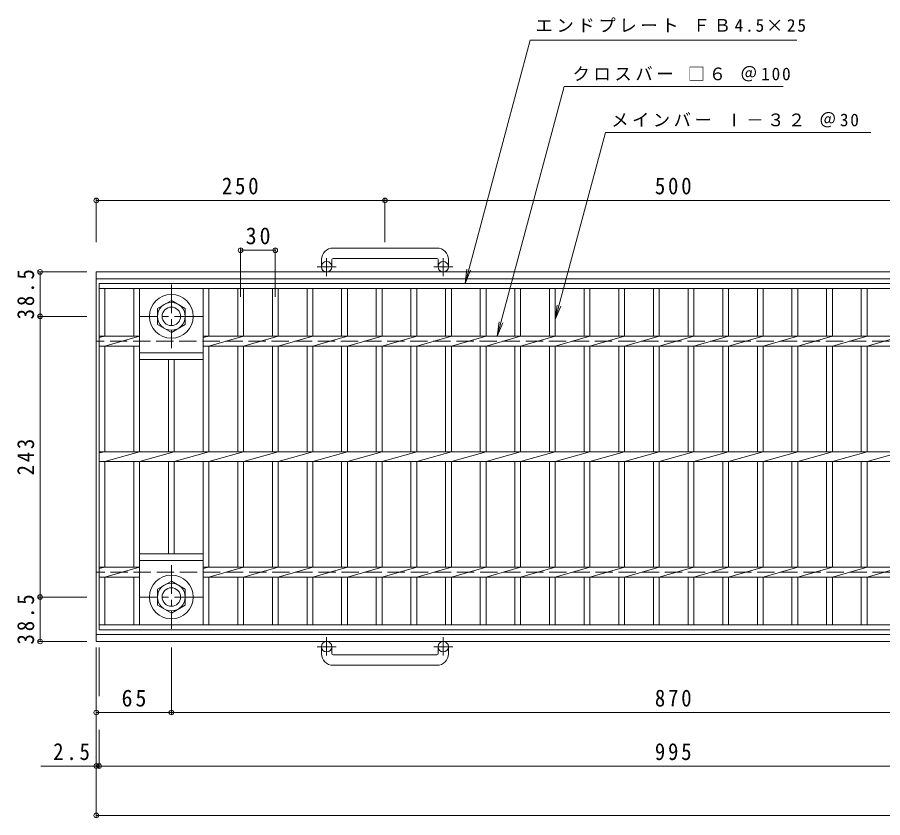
# Model space of a CAD drawing. Units: millimetres at full size, sheet at 1:5. Extents: x -910 to 919, y -686 to 546.
# Drawn here: x -910 to -160, y -147 to 546 of the extents above; entities that cross this region are included whole.
import ezdxf

# ---------------------------------------------------------------- set-up
doc = ezdxf.new("R2010")
doc.units = ezdxf.units.MM
doc.header["$LTSCALE"] = 5
doc.header["$PDMODE"] = 32
doc.header["$PDSIZE"] = 4
doc.linetypes.add('CHAIN1', pattern=[8, 5, -1, 1, -1])
doc.linetypes.add('DASHED3', pattern=[4, 3, -1])
for name, color, linetype, lineweight in [('0-1_躯体', 2, 'Continuous', 9), ('0-2_仕上', 3, 'Continuous', 9), ('0-4_その他', 7, 'Continuous', 9), ('0-5_寸法', 7, 'Continuous', 9)]:
    doc.layers.add(name, color=color, linetype=linetype, lineweight=lineweight)
doc.styles.add('ＭＳ ゴシック', font='')
doc.styles.get('ＭＳ ゴシック').set_extended_font_data('MS Gothic')

msp = doc.modelspace()

# ---------------------------------------------------------------- linework, layer by layer
at = {"layer": '0-1_躯体'}
for p, q in [((-546.526, 346.055), (-636.526, 346.055)), ((-646.526, 336.056), (-646.526, 329.955)), ((-637.526, 336.056), (-637.526, 329.955)), ((-636.526, 337.055), (-546.526, 337.055)), ((-545.526, 336.056), (-545.526, 329.955)), ((-536.526, 336.056), (-536.526, 329.955)), ((-841.526, 5.455), (-841.526, 325.455)), ((285.803, 325.455), (-841.526, 325.455)), ((283.757, 319.455), (-841.526, 319.455)), ((267.394, 11.455), (-841.526, 11.455)), ((265.349, 5.455), (-841.526, 5.455)), ((-646.526, -5.146), (-646.526, 0.955)), ((-637.526, -5.146), (-637.526, 0.955)), ((-545.526, -5.146), (-545.526, 0.955)), ((-536.526, -5.146), (-536.526, 0.955)), ((-636.526, -6.146), (-546.526, -6.146)), ((-546.526, -15.146), (-636.526, -15.146))]:
    msp.add_line(p, q, dxfattribs=at)
at = {"layer": '0-1_躯体', "linetype": 'CHAIN1'}
for p, q in [((-642.026, 321.847), (-642.026, 337.445)), ((-541.026, 321.847), (-541.026, 337.445)), ((-633.863, 329.955), (-650.27, 329.955)), ((-532.863, 329.955), (-549.27, 329.955)), ((-776.526, 314.592), (-776.526, 259.318)), ((-748.89, 286.955), (-804.163, 286.955)), ((-776.526, 71.592), (-776.526, 16.318)), ((-748.89, 43.955), (-804.163, 43.955)), ((-642.026, 9.062), (-642.026, -6.535)), ((-541.026, 9.062), (-541.026, -6.535)), ((-633.863, 0.955), (-650.27, 0.955)), ((-532.863, 0.955), (-549.27, 0.955))]:
    msp.add_line(p, q, dxfattribs=at)
at = {"layer": '0-1_躯体', "linetype": 'DASHED3'}
for p, q in [((265.348, 265.455), (-841.526, 265.455)), ((285.803, 65.455), (-841.526, 65.455))]:
    msp.add_line(p, q, dxfattribs=at)
at = {"layer": '0-1_躯体'}
for points in [[(-788.527, 293.883), (-788.527, 280.027), (-776.526, 273.098), (-764.527, 280.027), (-764.527, 293.883), (-776.526, 300.811)], [(-788.527, 37.027), (-788.527, 50.883), (-776.526, 57.812), (-764.527, 50.883), (-764.527, 37.027), (-776.526, 30.098)]]:
    msp.add_lwpolyline(points, close=True, dxfattribs=at)
for centre, radius in [((-642.026, 329.955), 4.5), ((-541.026, 329.955), 4.5), ((-776.526, 286.955), 19), ((-776.526, 286.955), 12), ((-776.526, 286.955), 8), ((-776.526, 43.955), 19), ((-776.526, 43.955), 12), ((-776.526, 43.955), 8), ((-642.026, 0.955), 4.5), ((-541.026, 0.955), 4.5)]:
    msp.add_circle(centre, radius, dxfattribs=at)
for centre, radius, start, end in [((-636.526, 336.056), 10, 90, 180), ((-546.526, 336.056), 10, 0, 90), ((-636.526, 336.056), 1, 90, 180), ((-546.526, 336.056), 1, 0, 90), ((-636.526, -5.146), 10, 180, 270), ((-636.526, -5.146), 1, 180, 270), ((-546.526, -5.146), 10, 270, 0), ((-546.526, -5.146), 1, 270, 0)]:
    msp.add_arc(centre, radius, start, end, dxfattribs=at)
at = {"layer": '0-2_仕上'}
for p, q in [((-839.026, 315.455), (155.974, 315.455)), ((-839.026, 15.455), (-839.026, 315.455)), ((-839.026, 310.955), (155.974, 310.955)), ((-834.026, 269.695), (-834.026, 310.955)), ((-809.026, 310.955), (-809.026, 269.695)), ((-804.026, 310.955), (-804.026, 169.695)), ((-749.026, 310.955), (-749.026, 169.695)), ((-744.026, 310.955), (-744.026, 269.695)), ((-719.026, 310.955), (-719.026, 269.695)), ((-714.026, 310.955), (-714.026, 269.695)), ((-689.026, 310.955), (-689.026, 269.695)), ((-684.026, 310.955), (-684.026, 269.695)), ((-659.025, 310.955), (-659.025, 269.695)), ((-654.026, 310.955), (-654.026, 269.695)), ((-629.026, 310.955), (-629.026, 269.695)), ((-624.026, 310.955), (-624.026, 269.695)), ((-599.026, 310.955), (-599.026, 269.695)), ((-594.026, 310.955), (-594.026, 269.695)), ((-569.026, 310.955), (-569.026, 269.695)), ((-564.026, 310.955), (-564.026, 269.695)), ((-539.026, 310.955), (-539.026, 269.695)), ((-534.026, 310.955), (-534.026, 269.695)), ((-509.026, 310.955), (-509.026, 269.695)), ((-504.026, 310.955), (-504.026, 269.695)), ((-479.026, 310.955), (-479.026, 269.695)), ((-474.026, 310.955), (-474.026, 269.695)), ((-449.026, 310.955), (-449.026, 269.695)), ((-444.026, 310.955), (-444.026, 269.695)), ((-419.026, 310.955), (-419.026, 269.695)), ((-414.026, 310.955), (-414.026, 269.695)), ((-389.026, 310.955), (-389.026, 269.695)), ((-384.026, 310.955), (-384.026, 269.695)), ((-359.026, 310.955), (-359.026, 269.695)), ((-354.026, 310.955), (-354.026, 269.695)), ((-329.026, 310.955), (-329.026, 269.695)), ((-324.026, 310.955), (-324.026, 269.695)), ((-299.026, 310.955), (-299.026, 269.695)), ((-294.026, 310.955), (-294.026, 269.695)), ((-269.026, 310.955), (-269.026, 269.695)), ((-264.026, 310.955), (-264.026, 269.695)), ((-239.026, 310.955), (-239.026, 269.695)), ((-234.026, 310.955), (-234.026, 269.695)), ((-209.026, 310.955), (-209.026, 269.695)), ((-204.026, 310.955), (-204.026, 269.695)), ((-179.026, 310.955), (-179.026, 269.695)), ((-174.026, 310.955), (-174.026, 269.695)), ((-834.026, 269.695), (-839.026, 268.695)), ((-839.026, 269.695), (-804.026, 269.695)), ((-804.026, 269.695), (-834.026, 261.215)), ((-744.026, 269.695), (-749.026, 268.695)), ((-749.026, 269.695), (65.974, 269.695)), ((-714.026, 269.695), (-744.026, 261.215)), ((-684.026, 269.695), (-714.026, 261.215)), ((-654.026, 269.695), (-684.026, 261.215)), ((-624.026, 269.695), (-654.026, 261.215)), ((-594.026, 269.695), (-624.026, 261.215)), ((-564.026, 269.695), (-594.026, 261.215)), ((-534.026, 269.695), (-564.026, 261.215)), ((-504.026, 269.695), (-534.026, 261.215)), ((-474.026, 269.695), (-504.026, 261.215)), ((-444.026, 269.695), (-474.026, 261.215)), ((-414.026, 269.695), (-444.026, 261.215)), ((-384.026, 269.695), (-414.026, 261.215)), ((-354.026, 269.695), (-384.026, 261.215)), ((-324.026, 269.695), (-354.026, 261.215)), ((-294.026, 269.695), (-324.026, 261.215)), ((-264.026, 269.695), (-294.026, 261.215)), ((-234.026, 269.695), (-264.026, 261.215)), ((-204.026, 269.695), (-234.026, 261.215)), ((-174.026, 269.695), (-204.026, 261.215)), ((-144.026, 269.695), (-174.026, 261.215)), ((-839.026, 261.215), (-804.026, 261.215)), ((-834.026, 169.695), (-834.026, 261.215)), ((-809.026, 261.215), (-809.026, 169.695)), ((-804.026, 255.455), (-749.026, 255.455)), ((-749.026, 261.215), (65.974, 261.215)), ((-744.026, 261.215), (-744.026, 169.695)), ((-719.026, 261.215), (-719.026, 169.695)), ((-714.026, 261.215), (-714.026, 169.695)), ((-689.026, 261.215), (-689.026, 169.695)), ((-684.026, 261.215), (-684.026, 169.695)), ((-659.025, 261.215), (-659.025, 169.695)), ((-654.026, 261.215), (-654.026, 169.695)), ((-629.026, 261.215), (-629.026, 169.695)), ((-624.026, 261.215), (-624.026, 169.695)), ((-599.026, 261.215), (-599.026, 169.695)), ((-594.026, 261.215), (-594.026, 169.695)), ((-569.026, 261.215), (-569.026, 169.695)), ((-564.026, 261.215), (-564.026, 169.695)), ((-539.026, 261.215), (-539.026, 169.695)), ((-534.026, 261.215), (-534.026, 169.695)), ((-509.026, 261.215), (-509.026, 169.695)), ((-504.026, 261.215), (-504.026, 169.695)), ((-479.026, 261.215), (-479.026, 169.695)), ((-474.026, 261.215), (-474.026, 169.695)), ((-449.026, 261.215), (-449.026, 169.695)), ((-444.026, 261.215), (-444.026, 169.695)), ((-419.026, 261.215), (-419.026, 169.695)), ((-414.026, 261.215), (-414.026, 169.695)), ((-389.026, 261.215), (-389.026, 169.695)), ((-384.026, 261.215), (-384.026, 169.695)), ((-359.026, 261.215), (-359.026, 169.695)), ((-354.026, 261.215), (-354.026, 169.695)), ((-329.026, 261.215), (-329.026, 169.695)), ((-324.026, 261.215), (-324.026, 169.695)), ((-299.026, 261.215), (-299.026, 169.695)), ((-294.026, 261.215), (-294.026, 169.695)), ((-269.026, 261.215), (-269.026, 169.695)), ((-264.026, 261.215), (-264.026, 169.695)), ((-239.026, 261.215), (-239.026, 169.695)), ((-234.026, 261.215), (-234.026, 169.695)), ((-209.026, 261.215), (-209.026, 169.695)), ((-204.026, 261.215), (-204.026, 169.695)), ((-179.026, 261.215), (-179.026, 169.695)), ((-174.026, 261.215), (-174.026, 169.695)), ((-804.026, 249.455), (-749.026, 249.455)), ((-779.026, 249.455), (-779.026, 169.695)), ((-774.026, 249.455), (-774.026, 169.695)), ((-839.026, 169.695), (155.974, 169.695)), ((-834.026, 169.695), (-839.026, 168.695)), ((-804.026, 169.695), (-834.026, 161.215)), ((-774.026, 169.695), (-804.026, 161.215)), ((-744.026, 169.695), (-774.026, 161.215)), ((-714.026, 169.695), (-744.026, 161.215)), ((-684.026, 169.695), (-714.026, 161.215)), ((-654.026, 169.695), (-684.026, 161.215)), ((-624.026, 169.695), (-654.026, 161.215)), ((-594.026, 169.695), (-624.026, 161.215)), ((-564.026, 169.695), (-594.026, 161.215)), ((-534.026, 169.695), (-564.026, 161.215)), ((-504.026, 169.695), (-534.026, 161.215)), ((-474.026, 169.695), (-504.026, 161.215)), ((-444.026, 169.695), (-474.026, 161.215)), ((-414.026, 169.695), (-444.026, 161.215)), ((-384.026, 169.695), (-414.026, 161.215)), ((-354.026, 169.695), (-384.026, 161.215)), ((-324.026, 169.695), (-354.026, 161.215)), ((-294.026, 169.695), (-324.026, 161.215)), ((-264.026, 169.695), (-294.026, 161.215)), ((-234.026, 169.695), (-264.026, 161.215)), ((-204.026, 169.695), (-234.026, 161.215)), ((-174.026, 169.695), (-204.026, 161.215)), ((-144.026, 169.695), (-174.026, 161.215)), ((-839.026, 161.215), (155.974, 161.215)), ((-834.026, 69.695), (-834.026, 161.215)), ((-809.026, 161.215), (-809.026, 69.695)), ((-804.026, 161.215), (-804.026, 19.955)), ((-779.026, 161.215), (-779.026, 81.455)), ((-774.026, 161.215), (-774.026, 81.455)), ((-749.026, 161.215), (-749.026, 19.955)), ((-744.026, 161.215), (-744.026, 69.695)), ((-719.026, 161.215), (-719.026, 69.695)), ((-714.026, 161.215), (-714.026, 69.695)), ((-689.026, 161.215), (-689.026, 69.695)), ((-684.026, 161.215), (-684.026, 69.695)), ((-659.025, 161.215), (-659.025, 69.695)), ((-654.026, 161.215), (-654.026, 69.695)), ((-629.026, 161.215), (-629.026, 69.695)), ((-624.026, 161.215), (-624.026, 69.695)), ((-599.026, 161.215), (-599.026, 69.695)), ((-594.026, 161.215), (-594.026, 69.695)), ((-569.026, 161.215), (-569.026, 69.695)), ((-564.026, 161.215), (-564.026, 69.695)), ((-539.026, 161.215), (-539.026, 69.695)), ((-534.026, 161.215), (-534.026, 69.695)), ((-509.026, 161.215), (-509.026, 69.695)), ((-504.026, 161.215), (-504.026, 69.695)), ((-479.026, 161.215), (-479.026, 69.695)), ((-474.026, 161.215), (-474.026, 69.695)), ((-449.026, 161.215), (-449.026, 69.695)), ((-444.026, 161.215), (-444.026, 69.695)), ((-419.026, 161.215), (-419.026, 69.695)), ((-414.026, 161.215), (-414.026, 69.695)), ((-389.026, 161.215), (-389.026, 69.695)), ((-384.026, 161.215), (-384.026, 69.695)), ((-359.026, 161.215), (-359.026, 69.695)), ((-354.026, 161.215), (-354.026, 69.695)), ((-329.026, 161.215), (-329.026, 69.695)), ((-324.026, 161.215), (-324.026, 69.695)), ((-299.026, 161.215), (-299.026, 69.695)), ((-294.026, 161.215), (-294.026, 69.695)), ((-269.026, 161.215), (-269.026, 69.695)), ((-264.026, 161.215), (-264.026, 69.695)), ((-239.026, 161.215), (-239.026, 69.695)), ((-234.026, 161.215), (-234.026, 69.695)), ((-209.026, 161.215), (-209.026, 69.695)), ((-204.026, 161.215), (-204.026, 69.695)), ((-179.026, 161.215), (-179.026, 69.695)), ((-174.026, 161.215), (-174.026, 69.695)), ((-804.026, 81.455), (-749.026, 81.455)), ((-804.026, 75.455), (-749.026, 75.455)), ((-834.026, 69.695), (-839.026, 68.695)), ((-839.026, 69.695), (-804.026, 69.695)), ((-804.026, 69.695), (-834.026, 61.216)), ((-749.026, 69.695), (65.974, 69.695)), ((-744.026, 69.695), (-749.026, 68.695)), ((-714.026, 69.695), (-744.026, 61.216)), ((-684.026, 69.695), (-714.026, 61.216)), ((-654.026, 69.695), (-684.026, 61.216)), ((-624.026, 69.695), (-654.026, 61.216)), ((-594.026, 69.695), (-624.026, 61.216)), ((-564.026, 69.695), (-594.026, 61.216)), ((-534.026, 69.695), (-564.026, 61.216)), ((-504.026, 69.695), (-534.026, 61.216)), ((-474.026, 69.695), (-504.026, 61.216)), ((-444.026, 69.695), (-474.026, 61.216)), ((-414.026, 69.695), (-444.026, 61.216)), ((-384.026, 69.695), (-414.026, 61.216)), ((-354.026, 69.695), (-384.026, 61.216)), ((-324.026, 69.695), (-354.026, 61.216)), ((-294.026, 69.695), (-324.026, 61.216)), ((-264.026, 69.695), (-294.026, 61.216)), ((-234.026, 69.695), (-264.026, 61.216)), ((-204.026, 69.695), (-234.026, 61.216)), ((-174.026, 69.695), (-204.026, 61.216)), ((-144.026, 69.695), (-174.026, 61.216)), ((-839.026, 61.216), (-804.026, 61.216)), ((-834.026, 19.955), (-834.026, 61.216)), ((-809.026, 61.216), (-809.026, 19.955)), ((-749.026, 61.216), (65.974, 61.216)), ((-744.026, 61.216), (-744.026, 19.955)), ((-719.026, 61.216), (-719.026, 19.955)), ((-714.026, 61.216), (-714.026, 19.955)), ((-689.026, 61.216), (-689.026, 19.955)), ((-684.026, 61.216), (-684.026, 19.955)), ((-659.025, 61.216), (-659.025, 19.955)), ((-654.026, 61.216), (-654.026, 19.955)), ((-629.026, 61.216), (-629.026, 19.955)), ((-624.026, 61.216), (-624.026, 19.955)), ((-599.026, 61.216), (-599.026, 19.955)), ((-594.026, 61.216), (-594.026, 19.955)), ((-569.026, 61.216), (-569.026, 19.955)), ((-564.026, 61.216), (-564.026, 19.955)), ((-539.026, 61.216), (-539.026, 19.955)), ((-534.026, 61.216), (-534.026, 19.955)), ((-509.026, 61.216), (-509.026, 19.955)), ((-504.026, 61.216), (-504.026, 19.955)), ((-479.026, 61.216), (-479.026, 19.955)), ((-474.026, 61.216), (-474.026, 19.955)), ((-449.026, 61.216), (-449.026, 19.955)), ((-444.026, 61.216), (-444.026, 19.955)), ((-419.026, 61.216), (-419.026, 19.955)), ((-414.026, 61.216), (-414.026, 19.955)), ((-389.026, 61.216), (-389.026, 19.955)), ((-384.026, 61.216), (-384.026, 19.955)), ((-359.026, 61.216), (-359.026, 19.955)), ((-354.026, 61.216), (-354.026, 19.955)), ((-329.026, 61.216), (-329.026, 19.955)), ((-324.026, 61.216), (-324.026, 19.955)), ((-299.026, 61.216), (-299.026, 19.955)), ((-294.026, 61.216), (-294.026, 19.955)), ((-269.026, 61.216), (-269.026, 19.955)), ((-264.026, 61.216), (-264.026, 19.955)), ((-239.026, 61.216), (-239.026, 19.955)), ((-234.026, 61.216), (-234.026, 19.955)), ((-209.026, 61.216), (-209.026, 19.955)), ((-204.026, 61.216), (-204.026, 19.955)), ((-179.026, 61.216), (-179.026, 19.955)), ((-174.026, 61.216), (-174.026, 19.955)), ((155.974, 19.955), (-839.026, 19.955)), ((155.974, 15.455), (-839.026, 15.455))]:
    msp.add_line(p, q, dxfattribs=at)
at = {"layer": '0-4_その他'}
for p, q in [((-841.526, 351.206), (-841.526, 388.861)), ((-841.526, 387.361), (-591.526, 387.361)), ((-591.526, 351.206), (-591.526, 388.861)), ((-591.526, 387.361), (-91.526, 387.361)), ((-716.526, 303.782), (-716.526, 345.659)), ((-686.526, 303.782), (-686.526, 345.659)), ((-716.526, 344.159), (-686.526, 344.159)), ((-849.84, 325.455), (-891.689, 325.455)), ((-890.189, 286.955), (-890.189, 325.455)), ((-849.84, 286.955), (-891.689, 286.955)), ((-890.189, 43.955), (-890.189, 286.955)), ((-849.84, 43.955), (-891.689, 43.955)), ((-890.189, 5.455), (-890.189, 43.955)), ((-849.84, 5.455), (-891.689, 5.455)), ((-841.526, 0.264), (-841.526, -146.59)), ((-839.026, 0.264), (-839.026, -41.906)), ((-776.526, 0.264), (-776.526, -57.548)), ((-841.526, -56.048), (-776.526, -56.048)), ((-776.526, -56.048), (93.475, -56.048)), ((-839.026, -71), (-839.026, -103.91)), ((-889.577, -102.41), (155.974, -102.41)), ((-841.526, -145.09), (285.803, -145.09))]:
    msp.add_line(p, q, dxfattribs=at)
for p in [(-841.526, 387.361), (-591.526, 387.361), (-716.526, 344.159), (-686.526, 344.159), (-890.189, 325.455), (-890.189, 286.955), (-890.189, 43.955), (-890.189, 5.455), (-841.526, -56.048), (-776.526, -56.048), (-841.526, -102.41), (-839.026, -102.41), (-841.526, -145.09)]:
    msp.add_point(p, dxfattribs=at)
at = {"layer": '0-5_寸法'}
for p, q in [((-522.183, 315.455), (-465.753, 526.055)), ((-465.753, 526.055), (-234.894, 526.055)), ((-436.374, 486.055), (-246.613, 486.055)), ((-400.655, 446.055), (-170.695, 446.055)), ((-522.183, 315.455), (-520.551, 327.848)), ((-522.183, 315.455), (-517.399, 327.003)), ((-444.026, 284.193), (-439.243, 295.742)), ((-494.347, 269.695), (-489.564, 281.243))]:
    msp.add_line(p, q, dxfattribs=at)
for points in [[(-436.374, 486.055), (-494.347, 269.695), (-492.716, 282.088)], [(-400.655, 446.055), (-444.026, 284.193), (-442.394, 296.586)]]:
    msp.add_lwpolyline(points, dxfattribs=at)

# ---------------------------------------------------------------- texts
at = {"layer": '0-4_その他', "color": 2, "char_height": 14.66, "attachment_point": 7, "style": 'ＭＳ ゴシック'}
for s, insert in [('\\T1.27;\\W0.9;250', (-732.776, 392.361)), ('\\T1.27;\\W0.9;500', (-357.776, 392.361)), ('\\T1.27;\\W0.95;30', (-712.151, 349.159)), ('\\T1.27;\\W0.95;65', (-819.651, -51.048)), ('\\T1.27;\\W0.9;870', (-357.776, -51.048)), ('\\T1.27;\\W0.9;2.5', (-878.862, -97.41)), ('\\T1.27;\\W0.9;995', (-357.776, -97.41))]:
    msp.add_mtext(s, dxfattribs=dict(at, insert=insert))
at = {"layer": '0-4_その他', "color": 2, "char_height": 14.66, "attachment_point": 7, "rotation": 90, "style": 'ＭＳ ゴシック'}
for s, insert in [('\\T1.28;\\W0.9;38.5', (-895.189, 284.33)), ('\\T1.27;\\W0.9;243', (-895.189, 149.205)), ('\\T1.28;\\W0.9;38.5', (-895.189, 2.83))]:
    msp.add_mtext(s, dxfattribs=dict(at, insert=insert))
at = {"layer": '0-5_寸法', "char_height": 11, "attachment_point": 7, "style": 'ＭＳ ゴシック'}
for s, insert in [('\\T1.21;エンドプレート\\~ＦＢ4.5×25', (-461.144, 532.733)), ('\\T1.21;クロスバー\\~□６\\~＠100', (-429.113, 490.329)), ('\\T1.2;メインバー\\~Ⅰ－３２\\~＠30', (-395.557, 450.475))]:
    msp.add_mtext(s, dxfattribs=dict(at, insert=insert))

doc.saveas('drawing.dxf')
